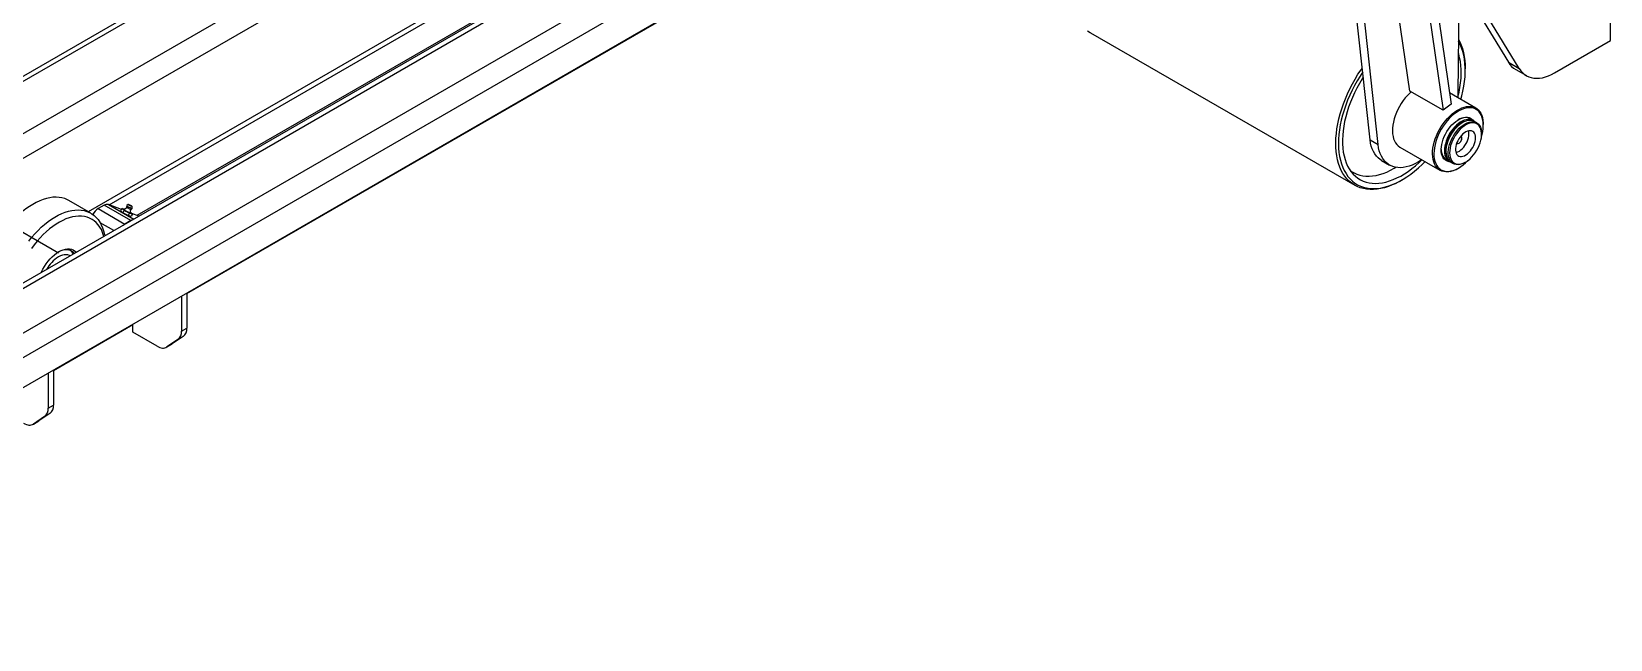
# Model space of a CAD drawing. Header units: millimetres. Extents: x 0 to 420, y 0 to 297.
# Drawn here: x 120.86 to 162.69, y 43.73 to 59.84 of the extents above; entities that cross this region are included whole.
import ezdxf

# ---------------------------------------------------------------- set-up
doc = ezdxf.new("R2010")
doc.units = ezdxf.units.MM
doc.linetypes.add('CENTERX2', pattern=[20.32, 12.7, -2.54, 2.54, -2.54])

msp = doc.modelspace()

# ---------------------------------------------------------------- linework, layer by layer
at = {"color": 7, "linetype": 'Continuous', "lineweight": 25}
for p, q in [((144.81776, 72.61864), (111.86436, 53.59505)), ((162.68988, 59.60151), (162.68988, 67.0536)), ((122.91102, 55.25173), (138.31237, 64.14274)), ((138.61329, 63.60454), (123.65083, 54.96689)), ((138.65485, 63.58055), (112.01113, 48.19945)), ((156.323, 56.97335), (155.73141, 62.38348)), ((140.89905, 62.10774), (109.07036, 43.73343)), ((156.53513, 56.85088), (155.94354, 62.26102)), ((157.37567, 58.26711), (156.84493, 61.92142)), ((158.10724, 62.1203), (159.98863, 59.02841)), ((160.27147, 58.86513), (158.39009, 61.95702)), ((124.97457, 52.90164), (139.45258, 61.25962)), ((157.74712, 61.28513), (158.25955, 57.75686)), ((158.06053, 60.72909), (158.46919, 57.91534)), ((158.67498, 60.56491), (158.64896, 58.19997)), ((148.91601, 59.80976), (155.91637, 55.76854)), ((161.21251, 58.74864), (162.68988, 59.60151)), ((159.98863, 59.02841), (160.27147, 58.86513)), ((158.8435, 58.81778), (158.8435, 58.8586)), ((160.17973, 58.83766), (160.46257, 58.67438)), ((158.25955, 57.75686), (157.37567, 58.26711)), ((159.12401, 57.81382), (158.42535, 58.21714)), ((158.46919, 57.91534), (158.25955, 57.75686)), ((159.04638, 57.48337), (158.96152, 57.53235)), ((159.14714, 57.4252), (159.08527, 57.46092)), ((159.3208, 57.35845), (159.3208, 57.37887)), ((156.323, 56.97335), (156.53513, 56.85088)), ((159.27661, 57.11864), (159.27661, 57.13905)), ((157.11343, 56.78063), (158.17409, 56.16832)), ((155.80278, 56.15165), (155.87708, 56.10876)), ((156.62632, 56.42677), (156.83845, 56.3043)), ((158.33658, 56.44979), (158.42143, 56.40081)), ((158.46032, 56.37836), (158.52219, 56.34264)), ((158.64916, 56.21542), (158.66683, 56.22563)), ((158.83474, 56.37362), (158.85241, 56.38383)), ((157.12905, 55.88876), (157.1644, 55.90917)), ((120.90849, 55.27231), (120.82012, 55.22128)), ((122.4295, 55.0285), (121.84613, 55.36526)), ((122.78041, 55.24043), (122.62239, 55.1492)), ((123.48752, 54.83222), (122.78041, 55.24043)), ((123.2411, 55.12464), (122.89358, 55.25844)), ((123.38098, 55.23158), (123.37407, 55.19049)), ((123.42076, 55.26005), (123.38119, 55.2319)), ((122.47463, 54.9998), (122.49377, 55.01085)), ((122.62239, 55.1492), (123.32949, 54.741)), ((123.25385, 55.14967), (123.2199, 55.08303)), ((123.2797, 55.04086), (123.2199, 55.08303)), ((123.28375, 55.12859), (123.25385, 55.14967)), ((123.25385, 55.14967), (123.29447, 55.13451)), ((123.31365, 55.1075), (123.2797, 55.04086)), ((123.42073, 54.96835), (123.2797, 55.04086)), ((123.31365, 55.1075), (123.28375, 55.12859)), ((123.29447, 55.13451), (123.29905, 55.1328)), ((123.38416, 55.07125), (123.31365, 55.1075)), ((123.48752, 54.83222), (123.32949, 54.741)), ((123.45468, 55.035), (123.38416, 55.07125)), ((123.45468, 55.035), (123.42073, 54.96835)), ((123.50196, 54.93803), (123.42073, 54.96835)), ((123.4953, 55.01984), (123.45468, 55.035)), ((123.53591, 55.00467), (123.4953, 55.01984)), ((123.49565, 55.03307), (123.50601, 55.02576)), ((123.49878, 55.12695), (123.52796, 55.15671)), ((123.53591, 55.00467), (123.50196, 54.93803)), ((123.50601, 55.02576), (123.53591, 55.00467)), ((123.70069, 54.94769), (123.51573, 55.01891)), ((123.5281, 55.15706), (123.5276, 55.20562)), ((124.83315, 52.8331), (124.83315, 51.90187)), ((124.97457, 52.91474), (124.97457, 51.98351)), ((121.43904, 50.86062), (123.54268, 52.07503)), ((123.54268, 51.87351), (123.54268, 52.08813)), ((124.18454, 51.50298), (123.54268, 51.87351)), ((124.83315, 51.90187), (124.97457, 51.98351)), ((124.43452, 51.47822), (124.57594, 51.55986)), ((124.73806, 51.67819), (124.44301, 51.48347)), ((124.44301, 51.48347), (124.58443, 51.56511)), ((124.58443, 51.56511), (124.57594, 51.55986)), ((124.87949, 51.75984), (124.58443, 51.56511)), ((124.87949, 51.75984), (124.73806, 51.67819)), ((121.29762, 50.79208), (121.29762, 49.86085)), ((121.43904, 50.87372), (121.43904, 49.94249)), ((121.29762, 49.86085), (121.43904, 49.94249)), ((120.89898, 49.4372), (121.04041, 49.51884)), ((121.20253, 49.63717), (120.90747, 49.44245)), ((120.90747, 49.44245), (121.04889, 49.52409)), ((121.04889, 49.52409), (121.04041, 49.51884)), ((121.34395, 49.71881), (121.04889, 49.52409)), ((121.34395, 49.71881), (121.20253, 49.63717))]:
    msp.add_line(p, q, dxfattribs=at)
at = {"color": 8, "linetype": 'Continuous', "lineweight": 25}
for p, q in [((144.83543, 72.4936), (111.9815, 53.52743)), ((146.03752, 71.79965), (114.14473, 53.38834)), ((146.32036, 71.30975), (116.80433, 54.27051)), ((138.31237, 64.27805), (122.35972, 55.06878)), ((112.06003, 48.09243), (138.77199, 63.51292)), ((112.00775, 46.87846), (139.7973, 62.92102)), ((140.36303, 62.59443), (108.38082, 44.1315)), ((122.89358, 55.25844), (123.56628, 54.8701)), ((123.50601, 55.02576), (123.50091, 55.02925)), ((123.04075, 54.56672), (122.67597, 54.7773))]:
    msp.add_line(p, q, dxfattribs=at)
at = {"color": 7, "linetype": 'CENTERX2'}
msp.add_line((121.57162, 53.97114), (106.89916, 62.44137), dxfattribs=at)
at = {"color": 7, "linetype": 'Continuous', "lineweight": 25, "flags": 128}
for points in [[(148.83608, 59.86243), (148.90649, 59.81535), (148.91601, 59.80976)], [(158.72754, 58.0427), (158.75235, 58.13492), (158.78266, 58.26541), (158.80696, 58.39434), (158.82515, 58.52124), (158.83715, 58.64564), (158.84294, 58.76707), (158.84247, 58.88508), (158.83577, 58.99924), (158.82284, 59.10911), (158.80375, 59.2143), (158.77855, 59.3144), (158.74735, 59.40905), (158.71026, 59.49789), (158.66742, 59.5806), (158.66422, 59.58614)], [(158.66476, 59.63565), (158.69788, 59.57309), (158.73677, 59.48468), (158.76979, 59.39037), (158.79683, 59.29051), (158.81778, 59.18547), (158.83256, 59.07562), (158.84113, 58.96136), (158.8435, 58.8586)], [(158.64517, 58.09025), (158.65047, 58.11068), (158.67993, 58.23663), (158.7034, 58.36105), (158.7208, 58.48345), (158.73206, 58.60334), (158.73713, 58.72025), (158.73599, 58.83372), (158.72864, 58.9433), (158.71513, 59.04855), (158.69549, 59.14908), (158.66981, 59.24446), (158.66076, 59.27254)], [(157.12905, 55.88876), (157.11539, 55.88093), (157.01188, 55.82573), (156.90881, 55.77798), (156.80653, 55.73785), (156.70543, 55.7055), (156.60587, 55.68105), (156.50822, 55.66458), (156.41284, 55.65615), (156.32007, 55.65579), (156.23025, 55.66351), (156.14371, 55.67927), (156.06076, 55.70303), (155.98171, 55.73468), (155.90685, 55.77413), (155.83644, 55.82121), (155.77075, 55.87577), (155.71001, 55.9376), (155.65446, 56.00647), (155.60428, 56.08214), (155.55966, 56.16433), (155.52077, 56.25274), (155.48775, 56.34705), (155.46071, 56.44691), (155.43976, 56.55195), (155.42498, 56.6618), (155.41641, 56.77606), (155.41409, 56.8943), (155.41802, 57.01609), (155.4282, 57.141), (155.44459, 57.26856), (155.46712, 57.39832), (155.49571, 57.52979), (155.53026, 57.66249), (155.57064, 57.79595), (155.61671, 57.92968), (155.6683, 58.06318), (155.72522, 58.19597), (155.78725, 58.32757), (155.85419, 58.45749), (155.92577, 58.58527), (156.00174, 58.71043), (156.08183, 58.83252), (156.11453, 58.8798)], [(156.12614, 58.7736), (156.05515, 58.66442), (155.98033, 58.54045), (155.90991, 58.4139), (155.84416, 58.28525), (155.78331, 58.15497), (155.72761, 58.02355), (155.67725, 57.89148), (155.63242, 57.75925), (155.59329, 57.62735), (155.56, 57.49627), (155.53268, 57.3665), (155.51143, 57.23853), (155.49632, 57.11282), (155.48743, 56.98985), (155.48476, 56.87007), (155.48835, 56.75393), (155.49817, 56.64186), (155.51419, 56.53428), (155.53634, 56.43159), (155.56455, 56.33417), (155.59871, 56.24238), (155.6387, 56.15657), (155.68436, 56.07705), (155.73552, 56.00411), (155.792, 55.93804), (155.85358, 55.87908), (155.92004, 55.82744), (155.99113, 55.78332), (156.06658, 55.74688), (156.14611, 55.71825), (156.22943, 55.69756), (156.31623, 55.68486), (156.40618, 55.68021), (156.49895, 55.68362), (156.5942, 55.69509), (156.69156, 55.71457), (156.79069, 55.74199), (156.8912, 55.77724), (156.99273, 55.8202), (157.09489, 55.8707), (157.19732, 55.92855), (157.29962, 55.99355), (157.40141, 56.06545), (157.50232, 56.14398), (157.60198, 56.22886), (157.70001, 56.31975), (157.77761, 56.3972)], [(156.14099, 58.63783), (156.11014, 58.58871), (156.03887, 58.46848), (155.97205, 58.34581), (155.90993, 58.22117), (155.85276, 58.09507), (155.80077, 57.96799), (155.75415, 57.84043), (155.7131, 57.71291), (155.67778, 57.58592), (155.64832, 57.45997), (155.62485, 57.33555), (155.60745, 57.21315), (155.59619, 57.09326), (155.59112, 56.97635), (155.59226, 56.86288), (155.59961, 56.7533), (155.61312, 56.64805), (155.63276, 56.54752), (155.65844, 56.45214), (155.69007, 56.36226), (155.72751, 56.27824), (155.77062, 56.20043), (155.81923, 56.12911), (155.87315, 56.06458), (155.93217, 56.0071), (155.99604, 55.95687), (156.06453, 55.91411), (156.13735, 55.87899), (156.21423, 55.85164), (156.29485, 55.83216), (156.37891, 55.82065), (156.46607, 55.81713), (156.55598, 55.82164), (156.64829, 55.83414), (156.74263, 55.85458), (156.83864, 55.8829), (156.93594, 55.91898), (157.03413, 55.96267), (157.13284, 56.0138), (157.23167, 56.07217), (157.33024, 56.13754), (157.42815, 56.20968), (157.52501, 56.28827), (157.62046, 56.37303), (157.69524, 56.44476)], [(160.27147, 58.86513), (160.31243, 58.80587), (160.35886, 58.75371), (160.41047, 58.70895), (160.46696, 58.67187), (160.52797, 58.6427), (160.59314, 58.6216), (160.66206, 58.60872), (160.73434, 58.60412), (160.80951, 58.60784), (160.88713, 58.61986), (160.96673, 58.64009), (161.04782, 58.66842), (161.12992, 58.70468), (161.21251, 58.74864)], [(157.40934, 58.24767), (157.37343, 58.21421), (157.31301, 58.15194), (157.25516, 58.08455), (157.20042, 58.01267), (157.1493, 57.93696), (157.10229, 57.85814), (157.05981, 57.77694), (157.02227, 57.69413), (156.99001, 57.61046), (156.96334, 57.52673), (156.94251, 57.44371), (156.9277, 57.36219), (156.91907, 57.28291), (156.91668, 57.20663), (156.92057, 57.13406), (156.93069, 57.06586), (156.94695, 57.00269), (156.9692, 56.94512), (156.99724, 56.8937), (157.03079, 56.8489), (157.06954, 56.81115), (157.11315, 56.78079), (157.11343, 56.78063)], [(158.64896, 58.19997), (158.64476, 58.10315), (158.64381, 58.09103)], [(158.44887, 56.13504), (158.38792, 56.12562), (158.32941, 56.12428), (158.27387, 56.13103), (158.22185, 56.14581), (158.17381, 56.16849), (158.1302, 56.19884), (158.09145, 56.23659), (158.0579, 56.28139), (158.02986, 56.33281), (158.00761, 56.39038), (157.99135, 56.45356), (157.98123, 56.52175), (157.97734, 56.59433), (157.97973, 56.67061), (157.98836, 56.74988), (158.00317, 56.83141), (158.024, 56.91442), (158.05067, 56.99815), (158.08293, 57.08182), (158.12047, 57.16464), (158.16295, 57.24584), (158.20996, 57.32465), (158.26108, 57.40036), (158.31582, 57.47224), (158.37367, 57.53963), (158.43409, 57.6019), (158.49652, 57.65847), (158.56037, 57.7088), (158.62505, 57.75243), (158.68995, 57.78896), (158.75447, 57.81803), (158.81801, 57.83939), (158.87997, 57.85282), (158.93978, 57.85821), (158.99687, 57.8555), (159.05071, 57.84472), (159.1008, 57.82597), (159.14667, 57.79942), (159.1879, 57.76533), (159.2241, 57.72401), (159.25493, 57.67584), (159.2801, 57.62128), (159.29938, 57.56084), (159.31258, 57.49508), (159.3196, 57.42461), (159.3208, 57.37887)], [(159.27201, 57.04403), (159.29109, 57.11623), (159.30718, 57.19727), (159.31711, 57.27624), (159.32078, 57.35235), (159.31815, 57.42489), (159.30924, 57.49316), (159.29415, 57.55649), (159.27301, 57.61427), (159.24604, 57.66596), (159.21348, 57.71105), (159.17566, 57.7491), (159.13294, 57.77976), (159.08573, 57.80272), (159.03448, 57.81777), (158.9797, 57.82476), (158.9219, 57.82362), (158.86164, 57.81437), (158.7995, 57.79709), (158.73608, 57.77195), (158.672, 57.73919), (158.60787, 57.69912), (158.5443, 57.65214), (158.48191, 57.5987), (158.42131, 57.5393), (158.36306, 57.47453), (158.30774, 57.405), (158.25588, 57.33139), (158.20797, 57.2544), (158.16448, 57.17478), (158.12583, 57.09329), (158.09239, 57.01071), (158.06448, 56.92785), (158.04237, 56.8455), (158.02627, 56.76446), (158.01634, 56.6855), (158.01268, 56.60938), (158.01531, 56.53684), (158.02421, 56.46858), (158.03931, 56.40525), (158.06044, 56.34746), (158.08742, 56.29577), (158.11997, 56.25069), (158.15779, 56.21263), (158.20051, 56.18197), (158.24772, 56.15901), (158.29897, 56.14396), (158.35376, 56.13697), (158.41156, 56.13811), (158.47182, 56.14736)], [(158.44524, 56.38794), (158.43228, 56.38901), (158.38797, 56.39795), (158.34743, 56.41477), (158.31121, 56.43925), (158.27979, 56.47105), (158.25361, 56.50974), (158.23302, 56.55481), (158.21829, 56.60564), (158.20962, 56.66154), (158.20714, 56.72176), (158.21087, 56.78549), (158.22077, 56.85185), (158.2367, 56.91996), (158.25844, 56.9889), (158.2857, 57.05773), (158.31812, 57.12551), (158.35525, 57.19134), (158.39659, 57.25433), (158.44159, 57.31361), (158.48963, 57.3684), (158.54007, 57.41795), (158.59222, 57.46158), (158.64537, 57.49872), (158.69882, 57.52885), (158.75183, 57.55157), (158.80369, 57.56657), (158.8537, 57.57365), (158.90118, 57.57272), (158.94549, 57.56378), (158.98603, 57.54696), (159.02225, 57.52248), (159.05366, 57.49068), (159.06942, 57.46918)], [(159.06522, 57.47109), (159.04551, 57.48387), (159.00626, 57.50122), (158.96318, 57.51073), (158.91689, 57.51226), (158.86802, 57.50578), (158.81728, 57.49139), (158.76536, 57.46929), (158.713, 57.43979), (158.66094, 57.4033), (158.6099, 57.36034), (158.5606, 57.3115), (158.51373, 57.25748), (158.46996, 57.19903), (158.42988, 57.13698), (158.39408, 57.07219), (158.36305, 57.00557), (158.33722, 56.93806), (158.31696, 56.87061), (158.30256, 56.80416), (158.29421, 56.73965), (158.29203, 56.67798), (158.29605, 56.62002), (158.30623, 56.56658), (158.3224, 56.51841), (158.34435, 56.47618), (158.37177, 56.4405), (158.40428, 56.41186), (158.44141, 56.39066), (158.44148, 56.39063)], [(158.8556, 57.47101), (158.82079, 57.46135), (158.77021, 57.44093), (158.71908, 57.41294), (158.66818, 57.37782), (158.61827, 57.33609), (158.57011, 57.28839), (158.52444, 57.23543), (158.48194, 57.17804), (158.44326, 57.11706), (158.40898, 57.05343), (158.37964, 56.98812), (158.35566, 56.9221), (158.33742, 56.85639), (158.32518, 56.79198), (158.31915, 56.72985), (158.3194, 56.67093), (158.32593, 56.61612), (158.33865, 56.56625), (158.34342, 56.55293)], [(159.08527, 57.46092), (159.0844, 57.46141), (159.04515, 57.47877), (159.00207, 57.48828), (158.95578, 57.48981), (158.90691, 57.48333), (158.85617, 57.46894), (158.80425, 57.44684), (158.75189, 57.41734), (158.69983, 57.38085), (158.64879, 57.33789), (158.59949, 57.28905), (158.55262, 57.23503), (158.50885, 57.17658), (158.46878, 57.11453), (158.43297, 57.04974), (158.40194, 56.98312), (158.37611, 56.91561), (158.35585, 56.84816), (158.34145, 56.78171), (158.3331, 56.7172), (158.33092, 56.65553), (158.33495, 56.59757), (158.34512, 56.54413), (158.36129, 56.49596), (158.38324, 56.45373), (158.41066, 56.41805), (158.44317, 56.38941), (158.46032, 56.37836)], [(158.70938, 57.25246), (158.66138, 57.20096), (158.61627, 57.14451), (158.57474, 57.08394), (158.53742, 57.0202), (158.50487, 56.95423), (158.47759, 56.88704), (158.45598, 56.81965), (158.44039, 56.75308), (158.43105, 56.68833), (158.42808, 56.6264), (158.43155, 56.56822), (158.4414, 56.51466), (158.45748, 56.46655), (158.47955, 56.42462), (158.50726, 56.38949), (158.54021, 56.3617), (158.57789, 56.34167), (158.61972, 56.32971), (158.66509, 56.32599), (158.71329, 56.33058), (158.7636, 56.3434), (158.81526, 56.36426), (158.86748, 56.39284), (158.91947, 56.42871), (158.97044, 56.47133), (159.01962, 56.52004), (159.06627, 56.57412), (159.10967, 56.63274), (159.14917, 56.69502), (159.18417, 56.76), (159.21415, 56.8267), (159.23863, 56.89412), (159.25727, 56.96123), (159.26976, 57.02701), (159.27593, 57.09047), (159.27567, 57.15064), (159.269, 57.20662), (159.25601, 57.25754), (159.2369, 57.30265), (159.21196, 57.34126), (159.18158, 57.37278), (159.1462, 57.39673), (159.10636, 57.41276), (159.06268, 57.42061), (159.0158, 57.42018), (158.96645, 57.41146), (158.91537, 57.39459), (158.86334, 57.36982), (158.81113, 57.33753), (158.75956, 57.29821), (158.70938, 57.25246)], [(158.96152, 57.53235), (158.93963, 57.54333), (158.89821, 57.55641), (158.85329, 57.56155), (158.8055, 57.55868), (158.75552, 57.54784), (158.70404, 57.52919), (158.65179, 57.50298), (158.64898, 57.50137)], [(158.68575, 57.27844), (158.73601, 57.32442), (158.78765, 57.36422), (158.83995, 57.39727), (158.89218, 57.42312), (158.9436, 57.4414), (158.9935, 57.45185), (159.04116, 57.45433), (159.08592, 57.4488), (159.12716, 57.43534), (159.16429, 57.41415), (159.19679, 57.3855), (159.22421, 57.34982), (159.24617, 57.3076), (159.26234, 57.25943), (159.27251, 57.20599), (159.27654, 57.14802), (159.27661, 57.13905)], [(156.62632, 56.42677), (156.58998, 56.44988), (156.53742, 56.49201), (156.48986, 56.54149), (156.44758, 56.59802), (156.41083, 56.66127), (156.37983, 56.73085), (156.35477, 56.80637), (156.33578, 56.88736), (156.323, 56.97335)], [(158.83474, 56.37362), (158.80321, 56.35671), (158.75129, 56.33461), (158.70054, 56.32022), (158.65168, 56.31375), (158.60539, 56.31527), (158.56231, 56.32478), (158.52306, 56.34214), (158.48818, 56.3671), (158.45816, 56.39932), (158.43344, 56.43834), (158.41434, 56.48362), (158.40114, 56.53452), (158.39403, 56.59032), (158.39311, 56.65024), (158.39838, 56.71344), (158.40978, 56.77904), (158.42714, 56.8461), (158.45022, 56.9137), (158.4787, 56.98088), (158.51218, 57.0467), (158.55018, 57.11024), (158.59218, 57.17059), (158.63758, 57.22693), (158.68575, 57.27844)], [(158.94169, 56.637), (158.97876, 56.67752), (159.01286, 56.72265), (159.04319, 56.77131), (159.06906, 56.82237), (159.08984, 56.87464), (159.10506, 56.92689), (159.11435, 56.97789), (159.11751, 57.02644), (159.11445, 57.07142), (159.10524, 57.11177), (159.09011, 57.14653), (159.0694, 57.1749), (159.04361, 57.19621), (159.01333, 57.20996), (158.97928, 57.21583), (158.94225, 57.21368), (158.90312, 57.20356), (158.8628, 57.18571), (158.82223, 57.16055), (158.78237, 57.12866), (158.74414, 57.0908), (158.70846, 57.04785), (158.67614, 57.00082), (158.64796, 56.95081), (158.62457, 56.89899), (158.60651, 56.84658), (158.59422, 56.79481), (158.58798, 56.74488), (158.58793, 56.69798), (158.59409, 56.65519), (158.60629, 56.61753), (158.62426, 56.58587), (158.64758, 56.56095), (158.6757, 56.54337), (158.70796, 56.53353), (158.7436, 56.53167), (158.78179, 56.53782), (158.82164, 56.55184), (158.8622, 56.57341), (158.90254, 56.60202), (158.94169, 56.637)], [(158.61725, 56.87962), (158.61857, 56.87878), (158.63652, 56.87319), (158.65762, 56.87591), (158.68018, 56.88672), (158.70237, 56.90475)], [(158.70237, 56.90475), (158.72239, 56.92853), (158.73861, 56.95613), (158.74972, 56.98533), (158.75483, 57.01375), (158.75352, 57.03909), (158.74589, 57.05931), (158.73256, 57.07275), (158.72966, 57.07435)], [(158.76492, 56.73905), (158.80198, 56.77957), (158.83608, 56.8247), (158.86642, 56.87336), (158.89228, 56.92442), (158.91307, 56.97669), (158.92828, 57.02894), (158.93758, 57.07994), (158.94073, 57.1285), (158.93767, 57.17347), (158.9293, 57.21116)], [(157.69388, 56.44554), (157.68511, 56.4395), (157.60337, 56.38733), (157.52153, 56.34241), (157.4401, 56.30499), (157.35955, 56.27531), (157.28036, 56.25353), (157.20301, 56.2398), (157.12795, 56.23419), (157.05563, 56.23673), (156.98649, 56.24741), (156.92093, 56.26617), (156.85935, 56.29289), (156.80211, 56.32742), (156.74956, 56.36955), (156.70199, 56.41903), (156.65971, 56.47556), (156.62296, 56.5388), (156.59196, 56.60839), (156.5669, 56.68391), (156.54792, 56.7649), (156.53513, 56.85088)], [(158.20743, 56.71678), (158.20862, 56.69466), (158.21603, 56.63908), (158.22952, 56.58844), (158.24889, 56.54345), (158.27389, 56.50475), (158.30415, 56.47287), (158.33658, 56.44979)], [(155.79332, 56.16531), (155.83088, 56.13783), (155.89897, 56.09662), (155.97139, 56.06312), (156.04784, 56.03746), (156.128, 56.01974), (156.21155, 56.01004), (156.29814, 56.0084), (156.38742, 56.01482), (156.47902, 56.02928), (156.57256, 56.05171), (156.66766, 56.08203), (156.76393, 56.12012), (156.86098, 56.1658), (156.95839, 56.21891), (157.00105, 56.24443)], [(158.47182, 56.14736), (158.53396, 56.16464), (158.59737, 56.18979), (158.66145, 56.22255), (158.72559, 56.26261), (158.78915, 56.30959), (158.85154, 56.36304), (158.91215, 56.42243), (158.91471, 56.42512)], [(121.84613, 55.36526), (121.80773, 55.38569), (121.73861, 55.41449), (121.66556, 55.43539), (121.58893, 55.44826), (121.50908, 55.45306), (121.4264, 55.44976), (121.34126, 55.43837), (121.25407, 55.41895), (121.16525, 55.3916), (121.07522, 55.35644), (120.9844, 55.31363), (120.89322, 55.26339), (120.80211, 55.20594), (120.71151, 55.14156), (120.62184, 55.07056), (120.53353, 54.99327), (120.44699, 54.91005), (120.36264, 54.82131), (120.28087, 54.72745), (120.20208, 54.62893), (120.12662, 54.52621), (120.05553, 54.42079)], [(123.4434, 55.24414), (123.46251, 55.23369), (123.48338, 55.22309), (123.50283, 55.21395), (123.51792, 55.20766), (123.52633, 55.20518), (123.52679, 55.20688), (123.51923, 55.21252), (123.5048, 55.22122), (123.48569, 55.23167), (123.46482, 55.24227), (123.44537, 55.25141), (123.43028, 55.2577), (123.42187, 55.26018), (123.42141, 55.25848), (123.42897, 55.25284), (123.4434, 55.24414)], [(123.46131, 55.23746), (123.46927, 55.2331), (123.47797, 55.22869), (123.48607, 55.22488), (123.49236, 55.22226), (123.49586, 55.22122), (123.49605, 55.22193), (123.4929, 55.22428), (123.48689, 55.2279), (123.47893, 55.23226), (123.47024, 55.23667), (123.46213, 55.24048), (123.45584, 55.2431), (123.45234, 55.24414), (123.45215, 55.24343), (123.4553, 55.24108), (123.46131, 55.23746)], [(120.78544, 54.29216), (120.86423, 54.39068), (120.946, 54.48454), (121.03035, 54.57329), (121.11689, 54.6565), (121.2052, 54.73379), (121.29487, 54.8048), (121.38547, 54.86917), (121.47658, 54.92662), (121.56776, 54.97686), (121.65858, 55.01967), (121.74861, 55.05483), (121.83743, 55.08219), (121.92462, 55.1016), (122.00976, 55.11299), (122.09245, 55.11629), (122.1723, 55.11149), (122.24893, 55.09862), (122.32197, 55.07773), (122.39109, 55.04892), (122.45596, 55.01233), (122.51626, 54.96813), (122.57172, 54.91654), (122.62207, 54.85779), (122.66708, 54.79217), (122.70652, 54.71997), (122.74021, 54.64156), (122.768, 54.55729), (122.78975, 54.46757), (122.79742, 54.42625)], [(122.77568, 54.41369), (122.76857, 54.43895), (122.74111, 54.51919), (122.70783, 54.59358), (122.6689, 54.66176), (122.62451, 54.72338), (122.57489, 54.77813), (122.52028, 54.82574), (122.46095, 54.86596), (122.39722, 54.8986), (122.32938, 54.9235), (122.25779, 54.94052), (122.18281, 54.94958), (122.1048, 54.95065), (122.02417, 54.9437), (121.94131, 54.92878), (121.85664, 54.90596), (121.77058, 54.87536), (121.68357, 54.83713), (121.59605, 54.79146), (121.50845, 54.73858), (121.4212, 54.67876), (121.33476, 54.61229), (121.24955, 54.5395), (121.166, 54.46078), (121.08452, 54.3765), (121.00554, 54.28709), (120.92943, 54.193), (120.85659, 54.0947)], [(123.29447, 55.13451), (123.28615, 55.13745), (123.27968, 55.13935), (123.27519, 55.1402), (123.27275, 55.13996), (123.27239, 55.13865), (123.27413, 55.13629), (123.27794, 55.13292), (123.28375, 55.12859)], [(123.4953, 55.01984), (123.50362, 55.0169), (123.51008, 55.01499), (123.51457, 55.01415), (123.51702, 55.01439), (123.51737, 55.0157), (123.51563, 55.01806), (123.51182, 55.02143), (123.50601, 55.02576)], [(123.32949, 54.741), (123.30134, 54.72214), (123.28174, 54.70584)], [(121.11432, 53.45461), (121.12281, 53.47339), (121.16007, 53.54804), (121.20194, 53.62056), (121.24796, 53.69016), (121.29762, 53.75606), (121.35037, 53.81756), (121.40565, 53.87398), (121.46285, 53.92469), (121.52133, 53.96915), (121.58046, 54.00686), (121.63959, 54.03742), (121.69807, 54.06048), (121.75527, 54.0758), (121.81054, 54.08321), (121.8633, 54.08263), (121.91296, 54.07405), (121.95898, 54.05759), (122.00085, 54.03341), (122.03811, 54.00178), (122.0466, 53.99281)], [(121.99226, 53.96144), (121.9673, 53.98838), (121.93012, 54.01746), (121.88843, 54.03899), (121.84272, 54.05273), (121.79352, 54.05851), (121.7414, 54.05627), (121.68698, 54.04603), (121.6309, 54.02791), (121.57382, 54.00212), (121.56241, 53.99611)], [(121.88497, 53.8995), (121.86013, 53.91187), (121.81851, 53.92453), (121.77342, 53.92926), (121.72551, 53.92597), (121.67543, 53.91472), (121.62389, 53.89566), (121.57162, 53.86907)], [(124.18454, 51.50298), (124.22071, 51.48424), (124.2565, 51.46998), (124.29153, 51.46035), (124.32545, 51.45546), (124.35788, 51.45535), (124.3885, 51.46002), (124.41697, 51.46942), (124.44301, 51.48347)], [(120.649, 49.46196), (120.68517, 49.44322), (120.72097, 49.42896), (120.756, 49.41933), (120.78991, 49.41444), (120.82235, 49.41433), (120.85296, 49.419), (120.88144, 49.4284), (120.90747, 49.44245)]]:
    msp.add_lwpolyline(points, dxfattribs=at)
at = {"color": 7, "linetype": 'Continuous', "lineweight": 25}
for centre, radius, start, end in [((160.45429, 59.3038), 0.54099, 210.600377, 239.502086), ((158.50472, 56.98097), 0.35528, 285.322467, 317.084481), ((158.28432, 56.83478), 0.71883, 283.233479, 300.500651), ((122.85604, 55.1298), 0.13401, 73.733369, 124.358438), ((123.4291, 55.26701), 0.0594, 216.236229, 253.599621), ((122.82164, 54.83412), 0.3728, 122.308903, 154.793055), ((123.82709, 55.96354), 0.99618, 236.946182, 243.600467), ((123.94035, 56.12762), 1.19385, 242.23303, 248.112259), ((123.61557, 55.50124), 0.35512, 235.087718, 255.740929), ((123.58231, 54.67271), 0.18555, 104.683407, 120.720832), ((121.70559, 53.81291), 0.29059, 27.099385, 51.152055), ((122.06156, 53.0919), 0.91871, 122.228317, 150.970854), ((124.57669, 51.87885), 0.25749, 308.808462, 5.130533), ((124.71811, 51.96049), 0.25749, 308.808462, 5.130533), ((121.04115, 49.83783), 0.25749, 308.808462, 5.130533), ((121.18258, 49.91947), 0.25749, 308.808462, 5.130533)]:
    msp.add_arc(centre, radius, start, end, dxfattribs=at)
at = {"color": 8, "linetype": 'Continuous', "lineweight": 25}
for centre, radius, start, end in [((123.42995, 55.24326), 0.07686, 223.361176, 247.604237), ((123.61129, 55.49991), 0.38956, 237.270418, 253.212694)]:
    msp.add_arc(centre, radius, start, end, dxfattribs=at)
at = {"color": 7, "linetype": 'Continuous', "lineweight": 25}
for points, knots in [([(123.37331, 55.19019), (123.37314, 55.18803), (123.37236, 55.17844), (123.36413, 55.16291), (123.35019, 55.14729), (123.33407, 55.1377), (123.3192, 55.13315), (123.30698, 55.13209), (123.29893, 55.13273), (123.29525, 55.13338), (123.294, 55.13375), (123.2944, 55.13362), (123.29442, 55.13362)], [0, 0, 0, 0, 0.0510424, 0.22650598, 0.39802764, 0.5412814, 0.66524033, 0.77128169, 0.85515034, 0.9230526, 0.99786416, 1, 1, 1, 1]), ([(123.4993, 55.02934), (123.49933, 55.02932), (123.49941, 55.02925), (123.49673, 55.03168), (123.491, 55.03822), (123.48345, 55.05088), (123.4784, 55.06907), (123.47873, 55.08981), (123.48514, 55.11058), (123.4945, 55.12139), (123.49898, 55.12656)], [0, 0, 0, 0, 0.06009021, 0.13685559, 0.21788067, 0.35522876, 0.50246534, 0.665981, 0.84013024, 1, 1, 1, 1])]:
    msp.add_open_spline(points, degree=3, knots=knots, dxfattribs=at)

doc.saveas('drawing.dxf')
